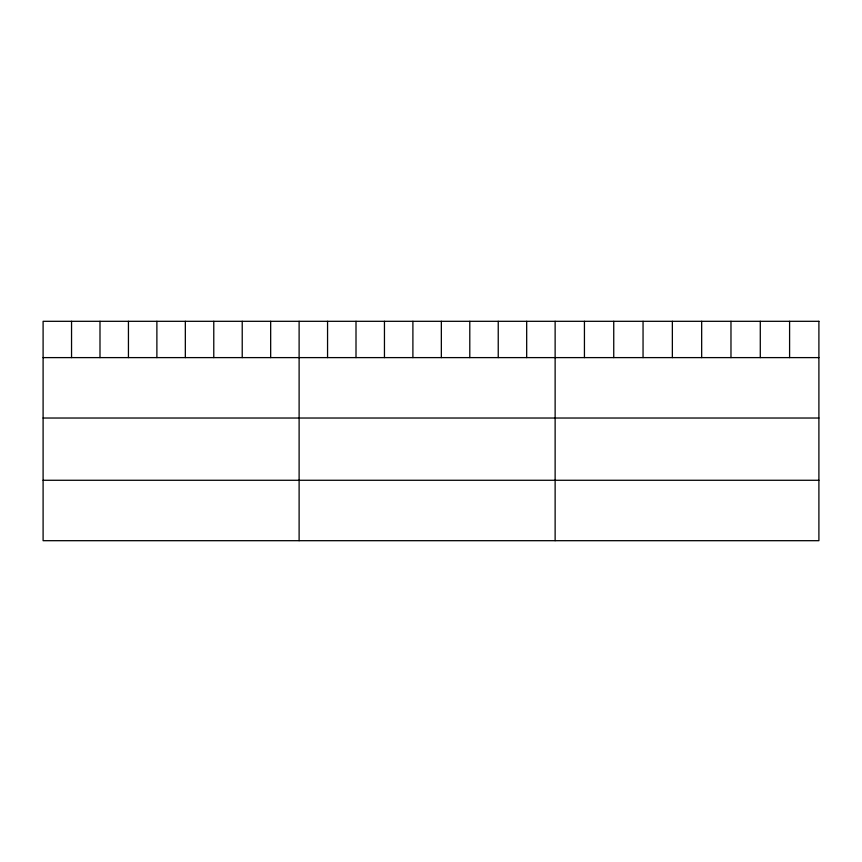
<?xml version="1.0" encoding="UTF-8"?>
<svg xmlns="http://www.w3.org/2000/svg" width="862" height="862" viewBox="0 0 862 862"><rect width="100%" height="100%" fill="white"/><g stroke="black" fill="none" stroke-linecap="round" stroke-linejoin="round"><path stroke-width="1.29" d="M43.1 357.611L818.9 357.611M43.1 418.027L818.9 418.027M43.1 480.274L818.9 480.274M789.592 321.31L789.592 357.611M760.284 321.31L760.284 357.611M730.976 321.31L730.976 357.611M701.668 321.31L701.668 357.611M672.36 321.31L672.36 357.611M643.052 321.31L643.052 357.611M613.744 321.31L613.744 357.611M584.436 321.31L584.436 357.611M555.128 321.31L555.128 540.689M526.682 321.31L526.682 357.611M498.236 321.31L498.236 357.611M469.79 321.31L469.79 357.611M441.344 321.31L441.344 357.611M412.898 321.31L412.898 357.611M384.452 321.31L384.452 357.611M356.006 321.31L356.006 357.611M327.56 321.31L327.56 357.611M299.114 321.31L299.114 540.689M270.668 321.31L270.668 357.611M242.222 321.31L242.222 357.611M213.776 321.31L213.776 357.611M185.33 321.31L185.33 357.611M156.884 321.31L156.884 357.611M128.438 321.31L128.438 357.611M99.992 321.31L99.992 357.611M71.546 321.31L71.546 357.611M818.9 321.31L43.1 321.31L43.1 540.689L818.9 540.689L818.9 321.31"/></g></svg>
